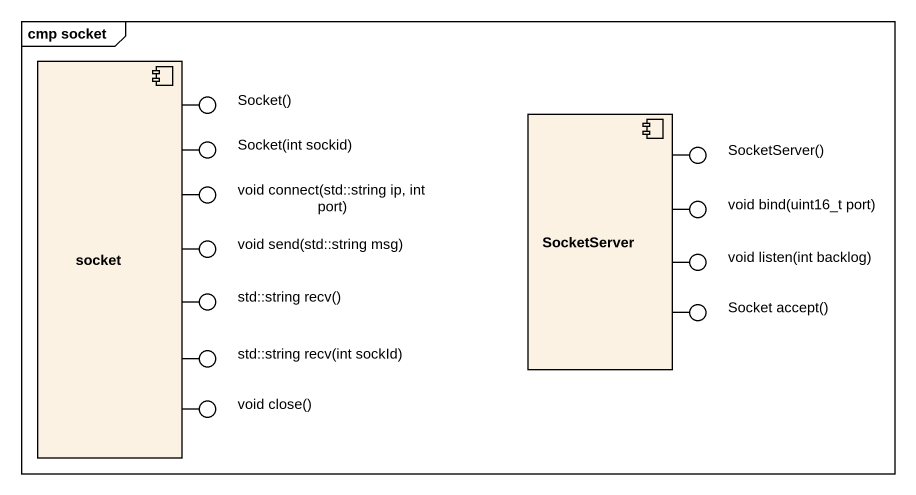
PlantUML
@startuml
mainframe cmp socket
component socket
() "Socket()" as Socket
component SocketServer
() "Socket(int sockid)" as Socket_int_sockid
() "void connect(std::string ip, int port)" as void_connect_std_string_ip
() "SocketServer()" as SocketServer_2
() "void send(std::string msg)" as void_send_std_string_msg
() "void bind(uint16_t port)" as void_bind_uint16_t_port
() "void listen(int backlog)" as void_listen_int_backlog
() "std::string recv()" as std_string_recv
() "Socket accept()" as Socket_accept
() "std::string recv(int sockId)" as std_string_recv_int_sockId
() "void close()" as void_close
socket -up- Socket
socket -up- Socket_int_sockid
socket -up- void_connect_std_string_ip
SocketServer -up- SocketServer_2
socket -right- void_send_std_string_msg
SocketServer -right- void_bind_uint16_t_port
SocketServer -right- void_listen_int_backlog
socket -right- std_string_recv
SocketServer -- Socket_accept
socket -- std_string_recv_int_sockId
socket -- void_close
@enduml
